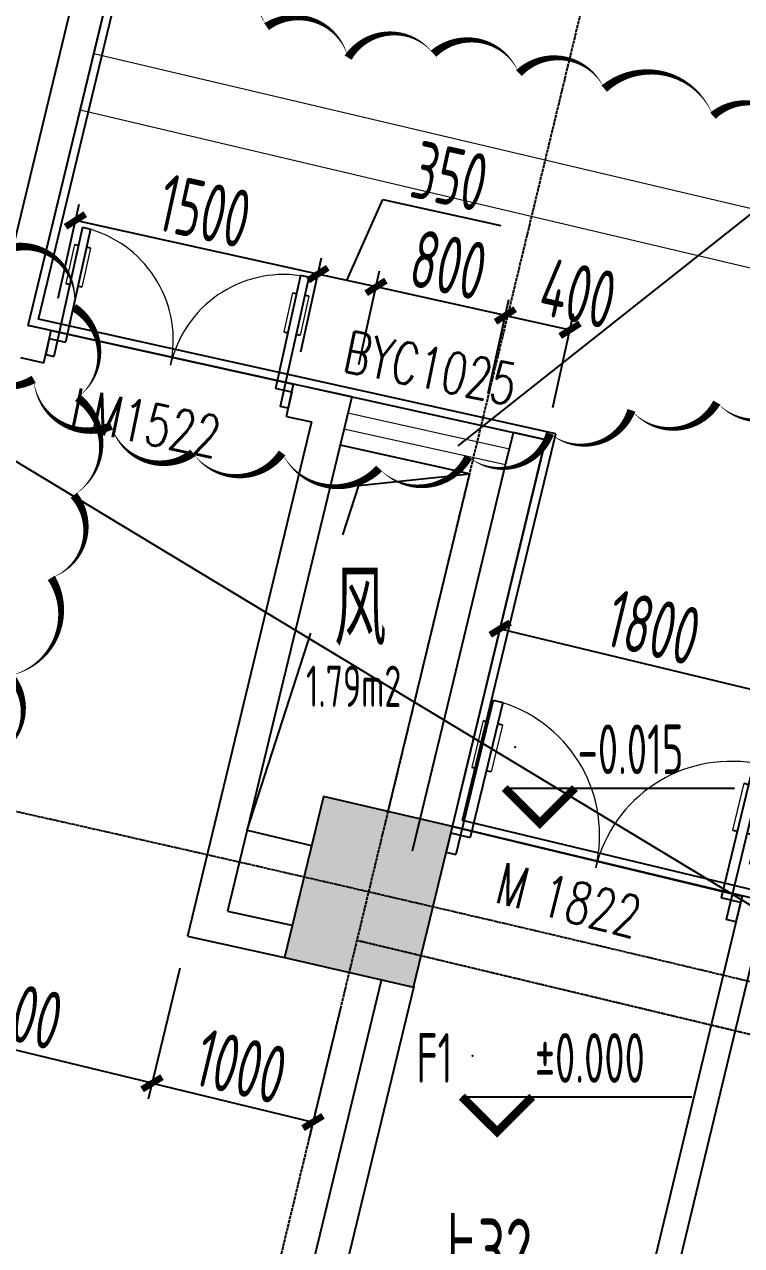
# Model space of a CAD drawing. Header units: millimetres. Extents: x 11639278 to 23698211, y -13072636 to -5537337.
# Drawn here: x 11848136 to 11852467, y -6387789 to -6380407 of the extents above; entities that cross this region are included whole.
import ezdxf
from ezdxf.enums import TextEntityAlignment as Align

# ---------------------------------------------------------------- set-up
doc = ezdxf.new("R2010")
doc.units = ezdxf.units.MM
doc.header["$LTSCALE"] = 10
for name, pattern in [('A2-RG-AXIS$0$CENTER', [2, 1.25, -0.25, 0.25, -0.25]), ('A2-RG-AXIS$0$DOTE', [2.4200000000000004, 2, -0.2, 0.02, -0.2]), ('A2-RI-F1$0$DOT2', [0.125, 0, -0.125]), ('A2-RI-F1$0$HIDDEN', [0.375, 0.25, -0.125]), ('A2-RV-F1$0$DASHED2', [0.375, 0.25, -0.125])]:
    doc.linetypes.add(name, pattern=pattern)
for name, color, linetype in [('A2-RB-F1$0$A-DIMS-100', 1, 'Continuous'), ('A2-RG-AXIS$0$A-GRID', 1, 'A2-RG-AXIS$0$CENTER'), ('A2-RI-F1$0$$3$A-WALL', 7, 'Continuous'), ('A2-RI-F1$0$A-DOOR', 32, 'Continuous'), ('A2-RI-F1$0$A-FLOR-OTLN', 4, 'A2-RI-F1$0$DOT2'), ('A2-RI-F1$0$A-STRS', 50, 'Continuous'), ('A2-RI-F1$0$A-SYMB', 4, 'Continuous'), ('A2-RI-F1$0$A-SYMB-AREA', 4, 'Continuous'), ('A2-RI-F1$0$A-SYMB-DOOR', 4, 'Continuous'), ('A2-RI-F1$0$A-SYMB-NAME', 4, 'Continuous'), ('A2-RI-F1$0$A-SYMB-VOID', 35, 'Continuous'), ('A2-RI-F1$0$A-WALL', 7, 'Continuous'), ('A2-RI-F1$0$WINDOW_TEXT', 7, 'Continuous'), ('A2-RS-F1$0$A-HATH-GRAY', 8, 'Continuous'), ('A2-RS-F1$0$A-WALL-CONC', 6, 'Continuous'), ('A2-RV-F1$0$A-HATH-GRAY', 8, 'Continuous'), ('A2-RV-F1$0$A-SYMB-AREA', 4, 'Continuous'), ('A2-RV-F1$0$A-SYMB-NAME', 4, 'Continuous')]:
    doc.layers.add(name, color=color, linetype=linetype)
doc.layers.add('A2-RI-F1$0$A-DETL-LLIN', color=3, linetype='Continuous', lineweight=5)
doc.layers.add('A2-RI-F1$0$A-GLASS', color=132, linetype='Continuous', lineweight=20)
doc.layers.add('A2-RI-F1$0$A-X-AREA', color=6, linetype='Continuous', plot=False)
doc.styles.add('A2-RB-F1$0$XD2008', font='hzs.shx', dxfattribs={"width": 0.7, "bigfont": 'hztxt.shx'})
doc.styles.add('A2-RI-F1$0$ECADI', font='hzs.shx', dxfattribs={"width": 0.7, "bigfont": 'hztxt.shx'})
doc.styles.add('A2-RI-F1$0$ECADI-TXT', font='simplex.shx', dxfattribs={"bigfont": 'hztxt.shx'})
doc.styles.add('A2-RI-F1$0$SIMPLEX', font='simplex.shx', dxfattribs={"width": 0.7})
doc.styles.add('A2-RI-F1$0$XD2008', font='hzs.shx', dxfattribs={"width": 0.7, "bigfont": 'hztxt.shx'})
doc.styles.add('A2-RV-F1$0$ECADI', font='hzs.shx', dxfattribs={"width": 0.7, "bigfont": 'hztxt.shx'})
doc.dimstyles.new('A2-RB-F1$0$XD100$0', dxfattribs={"dimscale": 100, "dimtxt": 3.5, "dimasz": 1, "dimexe": 1, "dimexo": 2, "dimgap": 0.5, "dimtad": 1, "dimdec": 0, "dimdsep": 46, "dimtxsty": 'A2-RB-F1$0$XD2008', "dimblk1": 'A2-RB-F1$0$_ArchTick', "dimblk2": 'A2-RB-F1$0$_ArchTick', "dimsah": 1, "dimcen": 2.5, "dimclrt": 4, "dimaunit": 1, "dimadec": 0, "dimazin": 0, "dimtfac": 1, "dimtdec": 0, "dimtix": 1, "dimtmove": 1, "dimatfit": 3, "dimfxl": 0, "dimtolj": 1, "dimtzin": 0, "dimarcsym": 0})

# ---------------------------------------------------------------- blocks, each defined once
blk = doc.blocks.new('A2-RG-AXIS')
at = {"layer": 'A2-RG-AXIS$0$A-GRID', "linetype": 'A2-RG-AXIS$0$DOTE'}
blk.add_line((11852463.32296544, -6376318.388348403), (11846488.01340499, -6401109.467786302), dxfattribs=at)
for radius, end in [(323299.9999999902, 95.40764405079874), (316699.9999999902, 95.40764403072032), (313399.9999999902, 95.40764402400131), (308699.9999999902, 95.4076440106419)]:
    blk.add_arc((11778730.70926435, -6694178.721949182), radius, 75.58928463849298, end, dxfattribs=at)
blk = doc.blocks.new('A2-RV-F1$0$5erhfh')
at = {"layer": 'A2-RV-F1$0$A-SYMB-AREA', "style": 'A2-RV-F1$0$ECADI', "width": 0.7}
blk.add_attdef('340M2', text='', height=2.5, dxfattribs=at).set_placement((0, 1.25), align=Align.MIDDLE_LEFT)
at = {"layer": 'A2-RV-F1$0$A-SYMB-NAME', "style": 'A2-RV-F1$0$ECADI', "width": 0.7}
blk.add_attdef('CHINESENAME', (-12.29193252821193, 3.0875), '', height=4.5, dxfattribs=at)
blk = doc.blocks.new('A2-RV-F1')
at = {"layer": 'A2-RV-F1$0$A-HATH-GRAY', "linetype": 'A2-RV-F1$0$DASHED2'}
blk.add_line((11850143.98774729, -6385943.246120888), (11854569.08481141, -6387002.053406208), dxfattribs=at)
ref = blk.add_blockref('A2-RV-F1$0$5erhfh', (11851821.86734409, -6388335.271920688), dxfattribs=dict(xscale=100, yscale=100, zscale=100))
ref.add_attrib('CHINESENAME', '上32', (11850592.67409129, -6388026.521920569), dxfattribs={"layer": 'A2-RV-F1$0$A-SYMB-NAME', "height": 400, "style": 'A2-RV-F1$0$ECADI', "width": 0.7})
blk = doc.blocks.new('A2-RB-F1$0$_ArchTick')
at = {"color": 0, "linetype": 'ByBlock', "const_width": 0.4}
blk.add_lwpolyline([(-0.5, -0.5), (0.5, 0.5)], dxfattribs=at)
blk = doc.blocks.new('*D1376')
at = {"layer": 'A2-RB-F1$0$A-DIMS-100', "color": 0, "lineweight": -2, "transparency": 16777216}
for p, q in [((11850155.39185085, -6382463.59578323), (11850280.88179157, -6381896.392219829)), ((11851040.52873254, -6382166.877142213), (11850259.27984598, -6381994.031125737)), ((11850936.64073741, -6382636.441799706), (11851062.13067813, -6382069.238236305))]:
    blk.add_line(p, q, dxfattribs=at)
at = {"layer": 'Defpoints', "color": 0, "transparency": 16777216}
for p in [(11850259.27984598, -6381994.031125737), (11850112.18795967, -6382658.873595044), (11850893.43684623, -6382831.71961152)]:
    blk.add_point(p, dxfattribs=at)
at = {"layer": 'A2-RB-F1$0$A-DIMS-100', "color": 0, "lineweight": -2, "transparency": 16777216, "xscale": 100, "yscale": 100, "zscale": 100}
for p, rotation in [((11850259.27984598, -6381994.031125737), 167.5246565949935), ((11851040.52873254, -6382166.877142213), 347.5246565949935)]:
    blk.add_blockref('A2-RB-F1$0$_ArchTick', p, dxfattribs=dict(at, rotation=rotation))
at = {"layer": 'A2-RB-F1$0$A-DIMS-100', "color": 4, "transparency": 16777216, "insert": (11850698.50866684, -6381860.766595684), "char_height": 350, "attachment_point": 5, "rotation": 347.52465659499353, "style": 'A2-RB-F1$0$XD2008'}
blk.add_mtext('\\A1;800', dxfattribs=at)
blk = doc.blocks.new('*D1377')
at = {"layer": 'A2-RB-F1$0$A-DIMS-100', "color": 0, "lineweight": -2, "transparency": 16777216}
for p, q in [((11850936.64073741, -6382636.441799707), (11851062.13067813, -6382069.238236316)), ((11851040.52873254, -6382166.877142223), (11851431.15323579, -6382253.300163729)), ((11851327.26524066, -6382722.864821214), (11851452.75518138, -6382155.661257822))]:
    blk.add_line(p, q, dxfattribs=at)
at = {"layer": 'Defpoints', "color": 0, "transparency": 16777216}
for p in [(11851431.15323579, -6382253.300163729), (11850893.43684623, -6382831.719611521), (11851284.06134948, -6382918.142633028)]:
    blk.add_point(p, dxfattribs=at)
at = {"layer": 'A2-RB-F1$0$A-DIMS-100', "color": 0, "lineweight": -2, "transparency": 16777216, "xscale": 100, "yscale": 100, "zscale": 100}
for p, rotation in [((11851040.52873254, -6382166.877142223), 167.5246565948439), ((11851431.15323579, -6382253.300163729), 347.5246565948439)]:
    blk.add_blockref('A2-RB-F1$0$_ArchTick', p, dxfattribs=dict(at, rotation=rotation))
at = {"layer": 'A2-RB-F1$0$A-DIMS-100', "color": 4, "transparency": 16777216, "insert": (11851479.75761338, -6382033.612625438), "char_height": 350, "attachment_point": 5, "rotation": 347.52465659484386, "style": 'A2-RB-F1$0$XD2008'}
blk.add_mtext('\\A1;400', dxfattribs=at)
blk = doc.blocks.new('*D1236')
at = {"layer": 'A2-RB-F1$0$A-DIMS-100', "color": 0, "lineweight": -2, "transparency": 16777216}
for p, q in [((11850767.64767808, -6385060.800179303), (11851032.38535166, -6383962.982458228)), ((11851008.94245314, -6384060.195782978), (11852758.78231054, -6384482.167959327)), ((11852517.48753548, -6385482.772355651), (11852782.22520907, -6384384.954634578))]:
    blk.add_line(p, q, dxfattribs=at)
at = {"layer": 'Defpoints', "color": 0, "transparency": 16777216}
for p in [(11852758.78231054, -6384482.167959327), (11850720.76188102, -6385255.226828801), (11852470.60173843, -6385677.199005149)]:
    blk.add_point(p, dxfattribs=at)
at = {"layer": 'A2-RB-F1$0$A-DIMS-100', "color": 0, "lineweight": -2, "transparency": 16777216, "xscale": 100, "yscale": 100, "zscale": 100}
for p, rotation in [((11851008.94245314, -6384060.195782978), 166.4420341901473), ((11852758.78231054, -6384482.167959327), 346.4420341901473)]:
    blk.add_blockref('A2-RB-F1$0$_ArchTick', p, dxfattribs=dict(at, rotation=rotation))
at = {"layer": 'A2-RB-F1$0$A-DIMS-100', "color": 4, "transparency": 16777216, "insert": (11851936.60890352, -6384052.451890467), "char_height": 350, "attachment_point": 5, "rotation": 346.4420341901473, "style": 'A2-RB-F1$0$XD2008'}
blk.add_mtext('\\A1;1800', dxfattribs=at)
blk = doc.blocks.new('*D1082')
at = {"layer": 'A2-RB-F1$0$A-DIMS-100', "color": 0, "lineweight": -2, "transparency": 16777216}
for p, q in [((11847324.13403789, -6385690.821327726), (11847133.0830636, -6386483.476482233)), ((11849074.02277057, -6386112.591053649), (11848882.97179629, -6386905.246208156)), ((11848906.40344672, -6386808.030171628), (11847156.51471404, -6386386.260445707))]:
    blk.add_line(p, q, dxfattribs=at)
at = {"layer": 'Defpoints', "color": 0, "transparency": 16777216}
for p in [(11847370.99733876, -6385496.389254672), (11849120.88607144, -6385918.158980595), (11847156.51471404, -6386386.260445707)]:
    blk.add_point(p, dxfattribs=at)
at = {"layer": 'A2-RB-F1$0$A-DIMS-100', "color": 0, "lineweight": -2, "transparency": 16777216, "xscale": 100, "yscale": 100, "zscale": 100}
for p, rotation in [((11847156.51471404, -6386386.260445707), 166.4486635207792), ((11848906.40344672, -6386808.030171628), 346.4486635207792)]:
    blk.add_blockref('A2-RB-F1$0$_ArchTick', p, dxfattribs=dict(at, rotation=rotation))
at = {"layer": 'A2-RB-F1$0$A-DIMS-100', "color": 4, "transparency": 16777216, "insert": (11848084.18029385, -6386378.409226483), "char_height": 350, "attachment_point": 5, "rotation": 346.4486635207792, "style": 'A2-RB-F1$0$XD2008'}
blk.add_mtext('\\A1;1800', dxfattribs=at)
blk = doc.blocks.new('*D1083')
at = {"layer": 'A2-RB-F1$0$A-DIMS-100', "color": 0, "lineweight": -2, "transparency": 16777216}
for p, q in [((11849074.02277017, -6386112.591053553), (11848882.97179426, -6386905.246207668)), ((11850046.1830903, -6386346.907549117), (11849855.13211438, -6387139.562703231)), ((11848906.40344489, -6386808.030171189), (11849878.56376502, -6387042.346666753))]:
    blk.add_line(p, q, dxfattribs=at)
at = {"layer": 'Defpoints', "color": 0, "transparency": 16777216}
for p in [(11849120.88607144, -6385918.158980596), (11850093.04639156, -6386152.47547616), (11849878.56376502, -6387042.346666753)]:
    blk.add_point(p, dxfattribs=at)
at = {"layer": 'A2-RB-F1$0$A-DIMS-100', "color": 0, "lineweight": -2, "transparency": 16777216, "xscale": 100, "yscale": 100, "zscale": 100}
for p, rotation in [((11848906.40344489, -6386808.030171189), 166.4486634030673), ((11849878.56376502, -6387042.346666753), 346.4486634030673)]:
    blk.add_blockref('A2-RB-F1$0$_ArchTick', p, dxfattribs=dict(at, rotation=rotation))
at = {"layer": 'A2-RB-F1$0$A-DIMS-100', "color": 4, "transparency": 16777216, "insert": (11849445.20481888, -6386706.452336894), "char_height": 350, "attachment_point": 5, "rotation": 346.4486634030673, "style": 'A2-RB-F1$0$XD2008'}
blk.add_mtext('\\A1;1000', dxfattribs=at)
blk = doc.blocks.new('*D761')
at = {"layer": 'A2-RB-F1$0$A-DIMS-100', "color": 0, "lineweight": -2, "transparency": 16777216}
for p, q in [((11850083.79585778, -6381955.206483757), (11850300.68054705, -6381465.699027205)), ((11850300.68054705, -6381465.699027205), (11851013.44456017, -6381623.393230005)), ((11849804.42387445, -6382385.946499277), (11849929.91381517, -6381818.742935873)), ((11850155.39185085, -6382463.595783231), (11850280.88179157, -6381896.392219826)), ((11850259.27984598, -6381994.031125734), (11849908.31186958, -6381916.381841781))]:
    blk.add_line(p, q, dxfattribs=at)
at = {"layer": 'Defpoints', "color": 0, "transparency": 16777216}
for p in [(11849908.31186958, -6381916.381841781), (11849761.21998327, -6382581.224311092), (11850112.18795967, -6382658.873595046)]:
    blk.add_point(p, dxfattribs=at)
at = {"layer": 'A2-RB-F1$0$A-DIMS-100', "color": 0, "lineweight": -2, "transparency": 16777216, "xscale": 100, "yscale": 100, "zscale": 100}
for p, rotation in [((11849908.31186958, -6381916.381841781), 167.5246565950832), ((11850259.27984598, -6381994.031125734), 347.5246565950832)]:
    blk.add_blockref('A2-RB-F1$0$_ArchTick', p, dxfattribs=dict(at, rotation=rotation))
at = {"layer": 'A2-RB-F1$0$A-DIMS-100', "color": 4, "transparency": 16777216, "insert": (11850705.66693118, -6381324.858590313), "char_height": 350, "attachment_point": 5, "rotation": 347.52465659508323, "style": 'A2-RB-F1$0$XD2008'}
blk.add_mtext('\\A1;350', dxfattribs=at)
blk = doc.blocks.new('*D762')
at = {"layer": 'A2-RB-F1$0$A-DIMS-100', "color": 0, "lineweight": -2, "transparency": 16777216}
for p, q in [((11848339.84028583, -6382061.917315431), (11848465.33022656, -6381494.713752028)), ((11849908.31186958, -6381916.38184177), (11848443.72828097, -6381592.352657935)), ((11849804.42387445, -6382385.946499267), (11849929.91381517, -6381818.742935863))]:
    blk.add_line(p, q, dxfattribs=at)
at = {"layer": 'Defpoints', "color": 0, "transparency": 16777216}
for p in [(11848443.72828097, -6381592.352657935), (11848296.63639466, -6382257.195127245), (11849761.21998327, -6382581.224311082)]:
    blk.add_point(p, dxfattribs=at)
at = {"layer": 'A2-RB-F1$0$A-DIMS-100', "color": 0, "lineweight": -2, "transparency": 16777216, "xscale": 100, "yscale": 100, "zscale": 100}
for p, rotation in [((11848443.72828097, -6381592.352657935), 167.5246565951022), ((11849908.31186958, -6381916.38184177), 347.5246565951022)]:
    blk.add_blockref('A2-RB-F1$0$_ArchTick', p, dxfattribs=dict(at, rotation=rotation))
at = {"layer": 'A2-RB-F1$0$A-DIMS-100', "color": 4, "transparency": 16777216, "insert": (11849224.62445285, -6381534.679711561), "char_height": 350, "attachment_point": 5, "rotation": 347.5246565951022, "style": 'A2-RB-F1$0$XD2008'}
blk.add_mtext('\\A1;1500', dxfattribs=at)
blk = doc.blocks.new('A2-RS-F1')
at = {"layer": 'A2-RS-F1$0$A-HATH-GRAY', "ltscale": 3}
h = blk.add_hatch(color=256, dxfattribs=at)
h.paths.add_polyline_path([(11790490.65924199, -6377046.489880169), (11789491.3032713, -6377010.621266499), (11789445.17112454, -6378310.198236045), (11790444.54168875, -6378345.673232787)], flags=16)
h.paths.add_polyline_path([(11794711.10463453, -6377235.625744862), (11794112.34099576, -6377197.127629422), (11794061.00455762, -6377995.566517969), (11794659.76819639, -6378034.064633409)], flags=0)
h.paths.add_polyline_path([(11794483.29897179, -6380778.701711025), (11793884.53533302, -6380740.203595584), (11793833.19889488, -6381538.642484131), (11794431.96253365, -6381577.140599572)], flags=0)
h.paths.add_polyline_path([(11793886.50934744, -6390060.608707702), (11793287.74570867, -6390022.110592261), (11793236.40927053, -6390820.549480808), (11793835.1729093, -6390859.047596249)], flags=0)
h.paths.add_polyline_path([(11793658.70338243, -6393603.689374982), (11793059.93974367, -6393565.191259542), (11793008.60330553, -6394363.630148089), (11793607.36694429, -6394402.128263529)], flags=0)
h.paths.add_polyline_path([(11789926.49201458, -6392936.47777631), (11788927.13604389, -6392900.609162641), (11788881.00389713, -6394200.186132187), (11789880.37446134, -6394235.661128929)], flags=16)
h.paths.add_polyline_path([(11781272.00868585, -6392739.216309976), (11780272.03490172, -6392732.050791884), (11780263.22846494, -6394032.416479454), (11781263.2055371, -6394039.188123904)], flags=16)
h.paths.add_polyline_path([(11772615.42466172, -6392790.735593002), (11771615.65744847, -6392812.286298356), (11771644.19337135, -6394112.368671072), (11772643.95256158, -6394090.42416007)], flags=16)
h.paths.add_polyline_path([(11771835.59331268, -6400549.446265211, 1), (11772735.59328884, -6400549.446265211, 1)])
h.paths.add_polyline_path([(11789601.82287498, -6400663.664113253, 1), (11788701.82289882, -6400663.664113253, 1)], flags=0)
h.paths.add_polyline_path([(11797125.53371406, -6401083.915709294, 1), (11798025.53369022, -6401083.915709294, 1)], flags=0)
h.paths.add_polyline_path([(11772266.5069368, -6376894.564468444), (11771266.73972355, -6376916.115173798), (11771295.27564643, -6378216.197546514), (11772295.03483666, -6378194.253035512)], flags=16)
h.paths.add_polyline_path([(11781379.67783259, -6376839.580862745), (11780379.70404846, -6376832.415344653), (11780370.89761168, -6378132.781032223), (11781370.87468383, -6378139.552676673)], flags=16)
h.paths.add_polyline_path([(11752826.49415712, -6385565.984623466), (11752029.01344788, -6385629.423715467), (11752187.61117789, -6387623.125488561), (11752985.09188712, -6387559.68639656)], flags=17)
h.paths.add_polyline_path([(11757362.77734912, -6385212.863826217), (11756565.29663988, -6385276.302918219), (11756723.90089429, -6387270.086708404), (11757521.23378404, -6387204.789405802)], flags=17)
h.paths.add_polyline_path([(11762965.14824347, -6393140.851265624), (11763031.00361343, -6394439.578159787), (11764029.72045525, -6394388.935590206), (11763963.86508529, -6393090.208696045)])
h.paths.add_polyline_path([(11793008.60330553, -6394363.630148089), (11793607.36694429, -6394402.128263529), (11793658.70338243, -6393603.689374982), (11793059.93974367, -6393565.191259542)], flags=17)
h.paths.add_polyline_path([(11793236.40927053, -6390820.549480808), (11793835.1729093, -6390859.047596249), (11793886.50934744, -6390060.608707702), (11793287.74570867, -6390022.110592261)], flags=17)
h.paths.add_polyline_path([(11793833.19889488, -6381538.642484131), (11794431.96253365, -6381577.140599572), (11794483.29897179, -6380778.701711025), (11793884.53533302, -6380740.203595584)], flags=17)
h.paths.add_polyline_path([(11794061.00455762, -6377995.566517969), (11794659.76819639, -6378034.064633409), (11794711.10463453, -6377235.625744862), (11794112.34099576, -6377197.127629422)], flags=17)
h.paths.add_polyline_path([(11762159.93138714, -6377261.253480596), (11762225.7867571, -6378559.980374758), (11763224.50359892, -6378509.337805177), (11763158.64822897, -6377210.610911016)], flags=17)
edge = h.paths.add_edge_path(flags=16)
edge.add_arc((11772285.59330076, -6400549.446265211), 449.999988079071, 0, 360)
edge = h.paths.add_edge_path(flags=16)
edge.add_arc((11789151.8228869, -6400663.664113253), 449.999988079071, 0, 360)
edge = h.paths.add_edge_path()
edge.add_arc((11763856.97305767, -6400855.586584635), 449.999988079071, 0, 360)
edge = h.paths.add_edge_path(flags=17)
edge.add_arc((11797575.53370214, -6401083.915709294), 449.999988079071, 0, 360)
edge = h.paths.add_edge_path()
edge.add_arc((11755440.62286279, -6401403.617404835), 450, 0, 360)
h.paths.add_polyline_path([(11756756.1168349, -6377586.650368808), (11756914.72077755, -6379580.430239997), (11756117.24006832, -6379643.869331998), (11755958.63612566, -6377650.089460809)], flags=17)
h.paths.add_polyline_path([(11757322.63369773, -6394796.642427704), (11758119.96658747, -6394731.345125102), (11758001.1596604, -6393237.845935938), (11757203.67895116, -6393301.28502794)])
h.paths.add_polyline_path([(11752786.32793951, -6395149.47954925), (11753583.80864874, -6395086.040457249), (11753449.00057824, -6393391.393950119), (11752651.519869, -6393454.83304212)])
h.paths.add_polyline_path([(11751580.96783576, -6379997.127898298), (11752378.448545, -6379933.688806297), (11752219.84838827, -6377939.956527228), (11751422.36767903, -6378003.395619228)])
edge = h.paths.add_edge_path()
edge.add_line((11771615.66609192, -6392812.680089408), (11771644.19337135, -6394112.368671072))
edge.add_line((11771644.19337135, -6394112.368671072), (11772643.95256158, -6394090.42416007))
edge.add_line((11772643.95256158, -6394090.42416007), (11772615.42466172, -6392790.735593002))
edge.add_line((11772615.42466172, -6392790.735593002), (11771615.65682784, -6392812.286311734))
edge.add_line((11780272.03223428, -6392732.44466875), (11780263.22846494, -6394032.416479454))
edge.add_line((11780263.22846494, -6394032.416479454), (11781263.2055371, -6394039.188123904))
edge.add_line((11781263.2055371, -6394039.188123904), (11781272.00868585, -6392739.216309976))
edge.add_line((11781272.00868585, -6392739.216309976), (11780272.03428096, -6392732.050787436))
edge.add_line((11788927.1220706, -6392901.002800607), (11788881.00389713, -6394200.186132187))
edge.add_line((11788881.00389713, -6394200.186132187), (11789880.37446134, -6394235.661128929))
edge.add_line((11789880.37446134, -6394235.661128929), (11789926.49201458, -6392936.47777631))
edge.add_line((11789926.49201458, -6392936.47777631), (11788927.13542351, -6392900.609140375))
edge.add_line((11789491.28929801, -6377011.014904466), (11789445.17112454, -6378310.198236045))
edge.add_line((11789445.17112454, -6378310.198236045), (11790444.54168875, -6378345.673232787))
edge.add_line((11790444.54168875, -6378345.673232787), (11790490.65924199, -6377046.489880169))
edge.add_line((11790490.65924199, -6377046.489880169), (11789491.30265092, -6377010.621244233))
edge.add_line((11780379.70138101, -6376832.809221519), (11780370.89761168, -6378132.781032223))
edge.add_line((11780370.89761168, -6378132.781032223), (11781370.87468383, -6378139.552676673))
edge.add_line((11781370.87468383, -6378139.552676673), (11781379.67783259, -6376839.580862745))
edge.add_line((11781379.67783259, -6376839.580862745), (11780379.7034277, -6376832.415340205))
edge.add_line((11771266.74836699, -6376916.50896485), (11771295.27564643, -6378216.197546514))
edge.add_line((11771295.27564643, -6378216.197546514), (11772295.03483666, -6378194.253035512))
edge.add_line((11772295.03483666, -6378194.253035512), (11772266.5069368, -6376894.564468444))
edge.add_line((11772266.5069368, -6376894.564468444), (11771266.73910292, -6376916.115187177))
edge.add_line((11756723.90089429, -6387270.086708404), (11757521.23378404, -6387204.789405802))
edge.add_line((11756565.29663988, -6385276.302918219), (11757362.77734911, -6385212.863826217))
edge.add_line((11756565.29663988, -6385276.302918219), (11756723.90089429, -6387270.086708404))
edge.add_line((11752187.61117789, -6387623.125488561), (11752985.09188712, -6387559.68639656))
edge.add_line((11752029.01344788, -6385629.423715467), (11752826.49415712, -6385565.984623466))
edge.add_line((11752029.01344788, -6385629.423715467), (11752187.61372639, -6387623.157525281))
edge.add_line((11752826.49415712, -6385565.984623466), (11752985.09188712, -6387559.68639656))
edge.add_line((11757362.16569091, -6385205.17478771), (11757521.23378404, -6387204.789405802))
edge = h.paths.add_edge_path()
edge.add_arc((11847549.46273949, -6408655.214648793), 450, 0, 360)
h.paths.add_polyline_path([(11818747.08590352, -6372607.465949093), (11817357.24755043, -6372439.086492037), (11817138.82858831, -6374225.786506399), (11818528.66694141, -6374394.165963455)])
h.paths.add_polyline_path([(11827964.18985066, -6373889.091342508), (11826579.7594245, -6373680.873465245), (11826310.12718077, -6375460.565078269), (11827694.55760693, -6375668.782955533)])
h.paths.add_polyline_path([(11837140.69266675, -6375434.848402199), (11835762.81185892, -6375186.963814738), (11835442.18868986, -6376958.179376942), (11836820.0694977, -6377206.063964403)])
h.paths.add_polyline_path([(11814457.2226755, -6396161.729004352), (11815846.87749896, -6396331.609761432), (11816041.01757592, -6394743.509384341), (11814651.43042465, -6394573.081353133)])
h.paths.add_polyline_path([(11851385.01730044, -6401917.463662516), (11850605.41993879, -6401737.765077815), (11850371.09177984, -6402709.973765338), (11851150.68914149, -6402889.672350037)])
h.paths.add_polyline_path([(11846959.82680723, -6400859.04400699), (11846180.22944558, -6400679.345422289), (11845945.90128663, -6401651.554109812), (11846725.49864828, -6401831.252694511)])
h.paths.add_polyline_path([(11841338.16658373, -6400630.089525286), (11839968.28479601, -6400341.257588528), (11840298.36252463, -6398775.753877172), (11841668.35733187, -6399064.046077805)])
h.paths.add_polyline_path([(11831505.78589485, -6398704.013841973), (11832883.39729452, -6398953.386718429), (11833168.38112823, -6397379.049590709), (11831790.86870509, -6397129.134227252)])
h.paths.add_polyline_path([(11822999.75763769, -6397310.462666017), (11824383.96141723, -6397520.176510883), (11824623.62282845, -6395938.305597956), (11823239.50240787, -6395728.046647794)])
h.paths.add_polyline_path([(11806985.09511734, -6395311.296945799), (11806188.54669958, -6395237.063407816), (11806299.92049076, -6394041.988788532), (11807096.44551313, -6394116.473366143)])
h.paths.add_polyline_path([(11800592.0339871, -6394828.716624237), (11801190.79762586, -6394867.214739674), (11801242.134064, -6394068.77585113), (11800643.37042524, -6394030.277735691)])
h.paths.add_polyline_path([(11793008.60330553, -6394363.630148089), (11793607.36694429, -6394402.128263529), (11793658.70338243, -6393603.689374982), (11793059.93974367, -6393565.191259542)], flags=17)
h.paths.add_polyline_path([(11800819.82429773, -6391285.87943023), (11801418.5879365, -6391324.377545667), (11801469.92437464, -6390525.938657123), (11800871.16073588, -6390487.440541684)])
h.paths.add_polyline_path([(11793236.40927053, -6390820.549480808), (11793835.1729093, -6390859.047596249), (11793886.50934744, -6390060.608707702), (11793287.74570867, -6390022.110592261)], flags=17)
h.paths.add_polyline_path([(11853036.96933298, -6395063.647524455), (11853271.29749193, -6394091.438836934), (11852491.70013029, -6393911.740252233), (11852257.37197134, -6394883.948939756)])
h.paths.add_polyline_path([(11854911.53078619, -6387286.24280164), (11855145.85894514, -6386314.03411412), (11854366.2615835, -6386134.335529419), (11854131.93342455, -6387106.544216941)])
h.paths.add_polyline_path([(11846269.02681059, -6377243.462396342), (11844898.83191125, -6376956.115520435), (11844527.48222358, -6378717.394372237), (11845897.67712293, -6379004.741248144)])
h.paths.add_polyline_path([(11848611.82646362, -6394005.030281416), (11848846.15462257, -6393032.821593896), (11848066.55726093, -6392853.123009195), (11847832.22910198, -6393825.331696717)])
h.paths.add_polyline_path([(11850486.43372208, -6386227.435516321), (11850720.76188103, -6385255.226828801), (11849941.16451938, -6385075.5282441), (11849706.83636043, -6386047.736931622)])
h.paths.add_polyline_path([(11843712.14771581, -6384523.328557155), (11844299.24032355, -6384647.111714084), (11844423.02348047, -6384060.019106346), (11843835.93087274, -6383936.235949417)])
h.paths.add_polyline_path([(11842061.70562338, -6392351.229993655), (11842648.79823112, -6392475.013150584), (11842772.58138805, -6391887.920542846), (11842185.48878032, -6391764.137385917)])
h.paths.add_polyline_path([(11808357.3904833, -6373042.390635182), (11808954.80179662, -6373098.065788672), (11809029.04345859, -6372301.430198045), (11808431.63214527, -6372245.755044556)])
h.paths.add_polyline_path([(11793833.19889488, -6381538.642484131), (11794431.96253365, -6381577.140599572), (11794483.29897179, -6380778.701711025), (11793884.53533302, -6380740.203595584)], flags=17)
h.paths.add_polyline_path([(11801416.57157933, -6382004.630992735), (11802015.3352181, -6382043.129108172), (11802066.67165624, -6381244.690219628), (11801467.90801747, -6381206.192104189)])
h.paths.add_polyline_path([(11801644.36177372, -6378461.795606661), (11802243.12541248, -6378500.293722101), (11802294.46185062, -6377701.854833554), (11801695.69821186, -6377663.356718114)])
h.paths.add_polyline_path([(11794061.00455762, -6377995.566517969), (11794659.76819639, -6378034.064633409), (11794711.10463453, -6377235.625744862), (11794112.34099576, -6377197.127629422)], flags=17)
h.paths.add_polyline_path([(11808460.48668476, -6379479.897142787), (11807663.938267, -6379405.663604804), (11807775.31205818, -6378210.58898552), (11808571.83708055, -6378285.073563132)])
edge = h.paths.add_edge_path(flags=16)
edge.add_arc((11772285.59330076, -6400549.446265211), 449.999988079071, 0, 360)
edge = h.paths.add_edge_path(flags=17)
edge.add_arc((11789151.8228869, -6400663.664113253), 449.999988079071, 0, 360)
edge = h.paths.add_edge_path(flags=17)
edge.add_arc((11797575.53370214, -6401083.915709294), 449.999988079071, 0, 360)
edge = h.paths.add_edge_path()
edge.add_arc((11805983.68059895, -6401745.884138802), 449.999988079071, 0, 360)
edge = h.paths.add_edge_path()
edge.add_arc((11814369.37384068, -6402649.0028648), 449.999988079071, 0, 360)
edge = h.paths.add_edge_path()
edge.add_arc((11822725.66810348, -6403792.544332979), 449.999988079071, 0, 360)
edge = h.paths.add_edge_path()
edge.add_arc((11831045.68223906, -6405175.541482564), 449.999988079071, 0, 360)
edge = h.paths.add_edge_path()
edge.add_arc((11839322.55837192, -6406796.881442009), 450, 0, 360)
edge = h.paths.add_edge_path(flags=17)
edge.add_line((11771615.66609192, -6392812.680089408), (11771644.19337135, -6394112.368671072))
edge.add_line((11771644.19337135, -6394112.368671072), (11772643.95256158, -6394090.42416007))
edge.add_line((11772643.95256158, -6394090.42416007), (11772615.42466172, -6392790.735593002))
edge.add_line((11772615.42466172, -6392790.735593002), (11771615.65682784, -6392812.286311734))
edge.add_line((11780272.03223428, -6392732.44466875), (11780263.22846494, -6394032.416479454))
edge.add_line((11780263.22846494, -6394032.416479454), (11781263.2055371, -6394039.188123904))
edge.add_line((11781263.2055371, -6394039.188123904), (11781272.00868585, -6392739.216309976))
edge.add_line((11781272.00868585, -6392739.216309976), (11780272.03428096, -6392732.050787436))
edge.add_line((11788927.1220706, -6392901.002800607), (11788881.00389713, -6394200.186132187))
edge.add_line((11788881.00389713, -6394200.186132187), (11789880.37446134, -6394235.661128929))
edge.add_line((11789880.37446134, -6394235.661128929), (11789926.49201458, -6392936.47777631))
edge.add_line((11789926.49201458, -6392936.47777631), (11788927.13542351, -6392900.609140375))
edge.add_line((11789491.28929801, -6377011.014904466), (11789445.17112454, -6378310.198236045))
edge.add_line((11789445.17112454, -6378310.198236045), (11790444.54168875, -6378345.673232787))
edge.add_line((11790444.54168875, -6378345.673232787), (11790490.65924199, -6377046.489880169))
edge.add_line((11790490.65924199, -6377046.489880169), (11789491.30265092, -6377010.621244233))
edge.add_line((11780379.70138101, -6376832.809221519), (11780370.89761168, -6378132.781032223))
edge.add_line((11780370.89761168, -6378132.781032223), (11781370.87468383, -6378139.552676673))
edge.add_line((11781370.87468383, -6378139.552676673), (11781379.67783259, -6376839.580862745))
edge.add_line((11781379.67783259, -6376839.580862745), (11780379.7034277, -6376832.415340205))
edge.add_line((11771266.74836699, -6376916.50896485), (11771295.27564643, -6378216.197546514))
edge.add_line((11771295.27564643, -6378216.197546514), (11772295.03483666, -6378194.253035512))
edge.add_line((11772295.03483666, -6378194.253035512), (11772266.5069368, -6376894.564468444))
edge.add_line((11772266.5069368, -6376894.564468444), (11771266.73910292, -6376916.115187177))
edge = h.paths.add_edge_path()
edge.add_arc((11780719.54132999, -6400485.442410535), 449.999988079071, 0, 360)
at = {"layer": 'A2-RS-F1$0$A-WALL-CONC', "ltscale": 3}
blk.add_lwpolyline([(11850486.43372208, -6386227.435516321), (11850720.76188103, -6385255.226828801), (11849941.16451938, -6385075.5282441), (11849706.83636043, -6386047.736931622)], close=True, dxfattribs=at)
blk = doc.blocks.new('A2-RI-F1$0$ECADI-TAG-HGHT（国标）')
at = {"color": 1}
blk.add_line((-2.121320343559546, 2.121320343559546), (11.76789873223262, 2.121320343559546), dxfattribs=at)
at = {"color": 1, "const_width": 0.5}
blk.add_lwpolyline([(-2.121320343559546, 2.121320343559546), (0, 0), (2.121320343559546, 2.121320343559546)], dxfattribs=at)
at = {"color": 1}
blk.add_point((-1.480769230769231, 4.6), dxfattribs=at)
at = {"style": 'A2-RI-F1$0$XD2008', "width": 0.7}
blk.add_attdef('FL', text='', height=3, dxfattribs=at).set_placement((-2.688785023899595, 2.967328765217609), align=Align.RIGHT)
for tag, p in [('F.F.L.', (2.283611041903605, 2.967328765217609)), ('T.O.S.', (2.283611041903605, -1.104423031572336))]:
    blk.add_attdef(tag, p, '', height=3, dxfattribs=at)
blk = doc.blocks.new('A2-RI-F1$0$5erhfh')
at = {"layer": 'A2-RI-F1$0$A-SYMB-AREA', "style": 'A2-RI-F1$0$ECADI', "width": 0.7}
blk.add_attdef('340M2', text='', height=2.5, dxfattribs=at).set_placement((0, 1.25), align=Align.MIDDLE_LEFT)
at = {"layer": 'A2-RI-F1$0$A-SYMB-NAME', "style": 'A2-RI-F1$0$ECADI', "width": 0.7}
blk.add_attdef('CHINESENAME', (-12.29193252821193, 3.0875), '', height=4.5, dxfattribs=at)
blk = doc.blocks.new('A2-RI-F1$0$$DorLib2D$00000011')
for p, q in [((-0.4666666602065561, 0.4708801651422903), (-0.4666666602065561, -0.06245316819156699)), ((-0.4666666602065561, 0.4708801651422903), (-0.4333333268731963, 0.4708801651422903)), ((-0.4333333268731963, 0.4708801651422903), (-0.4333333268731963, 0.004213498475152733)), ((0.4333333397943449, 0.4708801651422903), (0.4333333397943449, 0.004213498475152733)), ((0.4666666731277047, 0.4708801651422903), (0.4333333397943449, 0.4708801651422903)), ((0.4666666731277047, 0.4708801651422903), (0.4666666731277047, -0.06245316819156699)), ((-0.483333326873236, 0.3962051976975829), (-0.4666666602065561, 0.3962051976975829)), ((-0.4166666602065021, 0.3962051976975829), (-0.4333333268731963, 0.3962051976975829)), ((0.4166666731276649, 0.3962051976975829), (0.4333333397943449, 0.3962051976975829)), ((0.4833333397943989, 0.3962051976975829), (0.4666666731277047, 0.3962051976975829)), ((-0.483333326873236, 0.2345635206386163), (-0.4666666602065561, 0.2345635206386163)), ((-0.4166666602065021, 0.2345635206386163), (-0.4333333268731963, 0.2345635206386163)), ((0.4166666731276649, 0.2345635206386163), (0.4333333397943449, 0.2345635206386163)), ((0.4833333397943846, 0.2345635206386163), (0.4666666731277047, 0.2345635206386163)), ((-0.4999999935399302, 0.004213498475152733), (-0.4333333268731963, 0.004213498475152733)), ((-0.499999993539916, 0.004213498475181154), (-0.4999999935399302, -0.06245316819156699)), ((0.5000000064610788, 0.004213498475152733), (0.4333333397943449, 0.004213498475152733)), ((0.5000000064610788, 0.004213498475181154), (0.5000000064610788, -0.06245316819156699)), ((-0.4999999935399302, -0.06245316819156699), (-0.4666666602065561, -0.06245316819156699)), ((0.5000000064610788, -0.06245316819156699), (0.4666666731277047, -0.06245316819156699))]:
    blk.add_line(p, q)
at = {"lineweight": 13}
for p, q in [((-0.483333326873236, 0.3962051976975829), (-0.483333326873236, 0.2345635206386163)), ((-0.4166666602065021, 0.3962051976975829), (-0.4166666602065021, 0.2345635206386163)), ((0.4166666731276649, 0.3962051976975829), (0.4166666731276649, 0.2345635206386163)), ((0.4833333397943989, 0.3962051976975829), (0.4833333397943846, 0.2345635206386163))]:
    blk.add_line(p, q, dxfattribs=at)
for centre, start, end in [((-0.4666666602065561, 0.004213498475152733), 0, 85.90395624167282), ((0.4666666731277047, 0.004213498475152733), 94.09604375832718, 180)]:
    blk.add_arc(centre, 0.4666666666671333, start, end, dxfattribs=at)
blk = doc.blocks.new('A2-RI-F1$0$door-doublewing')
at = {"layer": 'A2-RI-F1$0$A-DOOR', "color": 4, "xscale": -0.9999999999999998, "rotation": 180}
blk.add_blockref('A2-RI-F1$0$$DorLib2D$00000011', (-6.460084023274248e-09, -0.02911983485822134), dxfattribs=at)
at = {"layer": 'A2-RI-F1$0$WINDOW_TEXT', "style": 'A2-RI-F1$0$SIMPLEX', "flags": 9}
blk.add_attdef('A', text='', height=0.9999999999999998, dxfattribs=at).set_placement((0, 1.5), align=Align.MIDDLE)
blk = doc.blocks.new('A2-RI-F1$0$ECADI-TAG-DOOR')
blk = doc.blocks.new('A2-RI-F1')
at = {"layer": 'A2-RI-F1$0$$3$A-WALL'}
for p, q in [((11848159.06532167, -6382226.758460575), (11848878.29092658, -6379242.749166083)), ((11847963.75307008, -6382183.546949824), (11848588.44373319, -6379591.755539457))]:
    blk.add_line(p, q, dxfattribs=at)
at = {"layer": 'A2-RI-F1$0$A-DETL-LLIN'}
for p, q in [((11848555.18076281, -6380583.30729594), (11859645.23578574, -6383199.012557888)), ((11848473.16900647, -6380923.567488994), (11859194.54875513, -6383452.316838381))]:
    blk.add_line(p, q, dxfattribs=at)
at = {"layer": 'A2-RI-F1$0$A-FLOR-OTLN', "ltscale": 1000}
blk.add_lwpolyline([(11814764.15278156, -6394127.401208181), (11817357.35793073, -6372440.474061771, -0.02494264490574316), (11849205.64847561, -6377886.415302249), (11848159.17582348, -6382228.14605719), (11851284.17172978, -6382919.530202761), (11850720.87226133, -6385256.614398534), (11855145.96932542, -6386315.421683847), (11851150.79952178, -6402891.059919769), (11849876.50396382, -6402592.918236746), (11848102.45585072, -6409766.831769552, 0.0804175004367785), (11754733.69048353, -6402413.909832234), (11754132.39741129, -6395046.385108988), (11752786.43831981, -6395150.867118984), (11751422.47805933, -6378004.783188962), (11756207.9592276, -6377631.652314292), (11756045.28878125, -6375586.753201759, -0.03893789963829895), (11805715.90706402, -6375922.093033934), (11805966.10520707, -6372030.745395015, -0.006016283831897147), (11817268.40732797, -6373184.366322786, -0.006016283831897147)], format="xyb", dxfattribs=at)
at = {"layer": 'A2-RI-F1$0$A-GLASS'}
for p, q in [((11851088.74909786, -6382874.931122274), (11850112.18795967, -6382658.873595045)), ((11850088.75217539, -6382756.106776582), (11851065.31331422, -6382972.164303951)), ((11851041.87753058, -6383069.39748563), (11850065.31639111, -6382853.339958115))]:
    blk.add_line(p, q, dxfattribs=at)
at = {"layer": 'A2-RI-F1$0$A-STRS'}
for p, q in [((11848296.63639466, -6382257.195127245), (11849761.21998327, -6382581.224311089)), ((11850823.12949532, -6383123.419156556), (11850041.88060684, -6382950.573139654)), ((11850823.12949532, -6383123.419156556), (11850330.96320021, -6385165.377536451)), ((11849481.04006962, -6385277.455350484), (11849869.90411554, -6385371.181928914)), ((11850720.76188103, -6385255.226828801), (11852470.60173843, -6385677.199005149))]:
    blk.add_line(p, q, dxfattribs=at)
at = {"layer": 'A2-RI-F1$0$A-SYMB'}
blk.add_lwpolyline([(11856967.5, -6380989), (11853235.5, -6380989), (11850753.5, -6382955)], dxfattribs=at)
at = {"layer": 'A2-RI-F1$0$A-SYMB-VOID', "linetype": 'A2-RI-F1$0$HIDDEN', "ltscale": 500}
blk.add_lwpolyline([(11849481.04007194, -6385277.455351043), (11850154.5, -6383194.5), (11850823.12949532, -6383123.419156556)], dxfattribs=at)
at = {"layer": 'A2-RI-F1$0$A-WALL'}
for p, q in [((11848296.63639466, -6382257.195127245), (11848159.06532167, -6382226.758460575)), ((11848253.43250348, -6382452.472939044), (11848296.63639466, -6382257.195127245)), ((11848112.19375586, -6382421.224824238), (11848253.43250348, -6382452.472939044)), ((11849718.01609209, -6382776.502122896), (11849761.21998327, -6382581.224311089)), ((11850112.18795967, -6382658.873595045), (11849761.21998327, -6382581.224311089)), ((11850112.18795967, -6382658.873595045), (11849363.07452131, -6385766.884920166)), ((11849718.01609209, -6382776.502122896), (11849870.00413946, -6382810.128447355)), ((11849870.00413946, -6382810.128447358), (11849120.88607144, -6385918.158980596)), ((11850720.76188103, -6385255.226828801), (11851284.06134948, -6382918.142633027)), ((11851041.87753058, -6383069.397485631), (11851088.74909786, -6382874.931122274)), ((11851284.06134948, -6382918.142633027), (11851088.74909786, -6382874.931122275)), ((11850690.34077601, -6384527.895210815), (11851041.87753058, -6383069.397485631)), ((11850479.4719276, -6385402.773105439), (11850690.34077601, -6384527.895210813)), ((11849239.1971552, -6385427.295822372), (11849238.0501541, -6385432.054637538)), ((11849363.07452131, -6385766.884920166), (11849750.02132294, -6385852.454932933)), ((11849120.88607144, -6385918.158980596), (11849706.83636043, -6386047.736931622)), ((11848645.21883669, -6392992.595844032), (11850293.89181377, -6386177.559280396)), ((11848839.65090939, -6393039.459146348), (11850489.21171175, -6386220.752624013))]:
    blk.add_line(p, q, dxfattribs=at)
at = {"layer": 'A2-RI-F1$0$A-WALL', "extrusion": (0, 0, -1)}
for p, q in [((11852470.60173843, -6385677.199005149), (11851013.10018409, -6391724.255745312)), ((11852616.42172632, -6385712.363353125), (11851158.92423862, -6391759.403222051))]:
    blk.add_line(p, q, dxfattribs=at)
at = {"layer": 'A2-RI-F1$0$A-X-AREA'}
for points in [[(11850108.43613489, -6402699.140162535), (11851187.77625919, -6402951.032993919), (11855206.31260736, -6386278.448843773), (11850781.20678233, -6385219.6394622), (11851344.28147377, -6382881.641671781), (11848219.60631174, -6382188.965343767), (11849265.75338327, -6377848.58512991, 0.02499612891470115), (11817313.6712013, -6372383.495246697), (11817246.99531688, -6372928.913681353, 0.00633053275696292), (11805732.9603637, -6371757.463037248), (11805482.70178309, -6375649.750665238, 0.0389274630418935), (11755775.98367564, -6375354.000396521), (11755954.67117699, -6377600.246848273), (11751368.55362654, -6377957.43549195), (11752740.55450976, -6395204.596554687), (11753887.30705235, -6395115.181441044), (11754504.87634381, -6402683.680791875, -0.08092843019710334), (11848284.81483361, -6410068.723319286), (11850119.79961803, -6402650.448569215)], [(11817296.67156561, -6372934.606860537, 0.006357882858075988), (11805732.9603637, -6371757.463037248), (11805482.70178309, -6375649.750665238, 0.0389274630418935), (11755775.98367564, -6375354.000396521), (11755958.63612566, -6377650.089460809), (11751422.36767903, -6378003.395619228), (11752786.43831981, -6395150.867118984), (11753883.24067446, -6395065.346744236), (11754504.87634381, -6402683.680791875, -0.08092843019710334), (11848284.81483361, -6410068.723319286), (11850119.79961801, -6402650.448569304), (11851150.79952178, -6402891.059919769), (11855145.96932542, -6386315.421683847), (11850720.87226133, -6385256.614398534), (11851283.74942773, -6382919.436771296), (11848159.06532167, -6382226.758460575), (11849205.22614282, -6377886.321200664, 0.02491842618317426), (11817357.24755043, -6372439.086492037), (11817296.62584339, -6372934.980874978)], [(11850119.79961801, -6402650.448569304), (11851150.79952178, -6402891.059919769), (11855145.96932542, -6386315.421683847), (11850720.87226133, -6385256.614398534), (11851283.74942773, -6382919.436771296), (11848159.06532167, -6382226.758460575), (11849205.22614282, -6377886.321200664, 0.02491842618317434), (11817357.24755043, -6372439.086492037), (11817296.67156561, -6372934.606860544)]]:
    blk.add_lwpolyline(points, format="xyb", dxfattribs=at)
at = {"layer": 'Defpoints'}
blk.add_line((11863125.45665373, -6392146.884389924), (11840364.30208156, -6378381.353432426), dxfattribs=at)
at = {"layer": 'Defpoints', "color": 3}
for points in [[(11847699.20383494, -6382318.436374228, 0, 50, 0.52056705), (11848191.54158069, -6382552.731545318, 0, 50, 0.52056705), (11848191.54158069, -6382552.731545318, 0, 50, 0.52056705), (11848660.43224465, -6382833.888873729, 0, 50, 0.52056705), (11848660.43224465, -6382833.888873729, 0, 50, 0.52056705), (11849152.7699904, -6382997.898616597, 0, 50, 0.52056705), (11849152.7699904, -6382997.898616597, 0, 50, 0.52056705), (11849692.00189973, -6382997.898616597, 0, 50, 0.52056705), (11849692.00189973, -6382997.898616597, 0, 50, 0.52056705), (11850278.11098202, -6383091.615123482, 0, 50, 0.52056705), (11850278.11098202, -6383091.615123482, 0, 50, 0.52056705), (11850817.34289135, -6383021.329695257, 0, 50, 0.52056705), (11850817.34289135, -6383021.329695257, 0, 50, 0.52056705), (11851309.6806371, -6382880.75103105, 0, 50, 0.52056705), (11851309.6806371, -6382880.75103105, 0, 50, 0.52056705), (11851802.01838285, -6382740.172366844, 0, 50, 0.52056705), (11851802.01838285, -6382740.172366843, 0, 50, 0.52056705), (11852317.80321039, -6382693.310209524, 0, 50, 0.52056705), (11852317.80321039, -6382693.310209524, 0, 50, 0.52056705), (11852857.03511973, -6382623.0247813, 0, 50, 0.52056705)], [(11852786.71086499, -6381076.65947503, 0, 50, 0.52056705), (11852294.37311924, -6380959.511889484, 0, 50, 0.52056705), (11852294.37311924, -6380959.511889484, 0, 50, 0.52056705), (11851637.90580094, -6380795.502146618, 0, 50, 0.52056705), (11851637.90580094, -6380795.502146618, 0, 50, 0.52056705), (11851122.12097339, -6380701.777831975, 0, 50, 0.52056705), (11851122.12097339, -6380701.777831975, 0, 50, 0.52056705), (11850606.33614585, -6380584.630246429, 0, 50, 0.52056705), (11850606.33614585, -6380584.630246429, 0, 50, 0.52056705), (11850090.55131831, -6380608.06132509, 0, 50, 0.52056705), (11849598.21357256, -6380420.620503563, 0, 50, 0.52056705), (11849598.21357256, -6380420.620503563, 0, 50, 0.52056705), (11848988.65740848, -6380280.041839355, 0, 50, 0.52056705)]]:
    blk.add_lwpolyline(points, format="xyseb", dxfattribs=at)
at = {"layer": 'Defpoints'}
for points in [[(11847934.15945577, -6384842.953779116, 0, 50, 0.52056705), (11848047.76131653, -6384343.415505396, 0, 50, 0.52056705)], [(11848047.76131653, -6384343.415505396, 0, 50, 0.52056705), (11848297.69179637, -6383753.053424934, 0, 50, 0.52056705), (11848297.69179637, -6383753.053424934, 0, 50, 0.52056705), (11848434.0164241, -6383253.516985373, 0, 50, 0.52056705), (11848434.0164241, -6383253.516985373, 0, 50, 0.52056705), (11848456.73519971, -6382663.15490491, 0, 50, 0.52056705), (11848456.73519971, -6382663.15490491, 0, 50, 0.52056705), (11848434.0164241, -6382118.204727817, 0, 50, 0.52056705), (11848434.0164241, -6382118.204727817, 0, 50, 0.52056705), (11848070.4840835, -6381754.903998372, 0, 50, 0.52056705)]]:
    blk.add_lwpolyline(points, format="xyseb", dxfattribs=at)
blk.add_blockref('A2-RS-F1', (0, 0))
ref = blk.add_blockref('A2-RI-F1$0$5erhfh', (11851235.71814452, -6384471.66503624), dxfattribs=dict(xscale=100, yscale=100, zscale=100))
ref.add_attrib('340M2', '1.79m2', (11849836.71029997, -6384533.06536583), dxfattribs={"layer": 'A2-RI-F1$0$A-SYMB-AREA', "height": 250, "style": 'A2-RI-F1$0$ECADI', "width": 0.7})
ref.add_attrib('CHINESENAME', '风', (11850006.52489172, -6384162.91503612), dxfattribs={"layer": 'A2-RI-F1$0$A-SYMB-NAME', "height": 450, "style": 'A2-RI-F1$0$ECADI', "width": 0.7})
at = {"layer": 'A2-RI-F1$0$A-DOOR'}
for p, xscale, yscale, zscale, rotation in [((11849007.32624337, -6382516.848625068), -1499.999999998877, 1500.000000003487, 1500, 167.5246565946191), ((11851572.25016437, -6385563.428955415), -1799.999999998652, 1800.000000004184, 1800, 166.4420341902005)]:
    blk.add_blockref('A2-RI-F1$0$door-doublewing', p, dxfattribs=dict(at, xscale=xscale, yscale=yscale, zscale=zscale, rotation=rotation))
at = {"layer": 'A2-RI-F1$0$A-SYMB', "xscale": 99.99999999989086, "yscale": 99.99999999989086, "zscale": 99.99999999989086}
for p, values in [((11851248.5, -6385236), {'F.F.L.': '-0.015'}), ((11850990.00239985, -6387101.773541858), {'F.F.L.': '%%p0.000', 'FL': 'F1'})]:
    blk.add_blockref('A2-RI-F1$0$ECADI-TAG-HGHT（国标）', p, dxfattribs=at).add_auto_attribs(values)
at = {"layer": 'A2-RI-F1$0$A-SYMB-DOOR'}
ref = blk.add_blockref('A2-RI-F1$0$ECADI-TAG-DOOR', (11850032.36590888, -6383237.780524569, -333.3333333332655), dxfattribs=dict(at, xscale=100.0000000004214, yscale=100.0000000004214, zscale=100.0000000004214, rotation=348.4475487477999))
ref.add_attrib('门窗主编号2', 'BYC1025', (11850049, -6382502), dxfattribs={"height": 250.0000000002097, "rotation": 348.4475487019939, "style": 'A2-RI-F1$0$ECADI-TXT', "width": 0.6999999999999982})
ref = blk.add_blockref('A2-RI-F1$0$ECADI-TAG-DOOR', (11848381.86590888, -6383583.280524569, -333.3333333332655), dxfattribs=dict(at, xscale=100.0000000004214, yscale=100.0000000004214, zscale=100.0000000004214, rotation=348.4475487477999))
ref.add_attrib('门窗主编号2', 'LM1522', (11848398.5, -6382847.5), dxfattribs={"height": 250.0000000002097, "rotation": 348.4475487019939, "style": 'A2-RI-F1$0$ECADI-TXT', "width": 0.6999999999999982})
ref = blk.add_blockref('A2-RI-F1$0$ECADI-TAG-DOOR', (11851187.50103351, -6386519.45874971), dxfattribs=dict(at, xscale=99.999999999987, yscale=99.999999999987, zscale=99.999999999987, rotation=345.8762252406311))
ref.add_attrib('门窗主编号1', 'M', dxfattribs={"height": 250.0000000002098, "rotation": 345.8762251308148, "style": 'A2-RI-F1$0$ECADI-TXT', "width": 0.6999999999999982}).set_placement((11851142.22353991, -6385756.930103116), align=Align.RIGHT)
ref.add_attrib('门窗主编号2', '1822', (11851237.12769713, -6385785.165301843, 333.3333333332655), dxfattribs={"height": 250.0000000002098, "rotation": 345.8762251308148, "style": 'A2-RI-F1$0$ECADI-TXT', "width": 0.6999999999999982})
blk = doc.blocks.new('A2-RB-F1')
at = {"layer": 'A2-RB-F1$0$A-DIMS-100'}
dim = blk.add_linear_dim(base=(11849908.31186958, -6381916.381841781), p1=(11850112.18795967, -6382658.873595045), p2=(11849761.21998327, -6382581.224311092), angle=167.5246565950832, text='350', dimstyle='A2-RB-F1$0$XD100$0', dxfattribs=at)
dim.commit()
dim.dimension.update_dxf_attribs({"geometry": '*D761', "text_midpoint": (11850349.5, -6381476.5), "dimtype": 129})
for p1, p2, distance, picture, middle in [((11849761.21998327, -6382581.224311081), (11848296.63639466, -6382257.195127245), -680.9196222880796, '*D762', (11849224.62445285, -6381534.679711561)), ((11850893.43684623, -6382831.719611521), (11850112.18795967, -6382658.873595045), -680.9196222857538, '*D1376', (11850698.50866684, -6381860.766595684)), ((11850720.76188103, -6385255.226828801), (11852470.60173843, -6385677.199005149), 1229.2872905145828, '*D1236', (11851936.60890352, -6384052.451890467)), ((11849120.88607144, -6385918.158980596), (11847370.99733876, -6385496.389254673), 915.3543209806214, '*D1082', (11848084.18029385, -6386378.409226483)), ((11849120.88607144, -6385918.158980596), (11850093.04639156, -6386152.475476161), -915.3543209787797, '*D1083', (11849445.20481888, -6386706.452336894))]:
    dim = blk.add_aligned_dim(p1=p1, p2=p2, distance=distance, dimstyle='A2-RB-F1$0$XD100$0', dxfattribs=at)
    dim.commit()
    dim.dimension.update_dxf_attribs({"geometry": picture, "text_midpoint": middle})
dim = blk.add_linear_dim(base=(11851431.15323579, -6382253.300163729), p1=(11850893.43684623, -6382831.719611521), p2=(11851284.06134948, -6382918.142633027), angle=347.52465659484386, dimstyle='A2-RB-F1$0$XD100$0', dxfattribs=at)
dim.commit()
dim.dimension.update_dxf_attribs({"geometry": '*D1377', "text_midpoint": (11851431.1532358, -6382253.300163729), "dimtype": 129})

msp = doc.modelspace()

# ---------------------------------------------------------------- block references
for name in ['A2-RI-F1', 'A2-RB-F1', 'A2-RG-AXIS', 'A2-RS-F1', 'A2-RV-F1']:
    msp.add_blockref(name, (0, 0))

doc.saveas('drawing.dxf')
